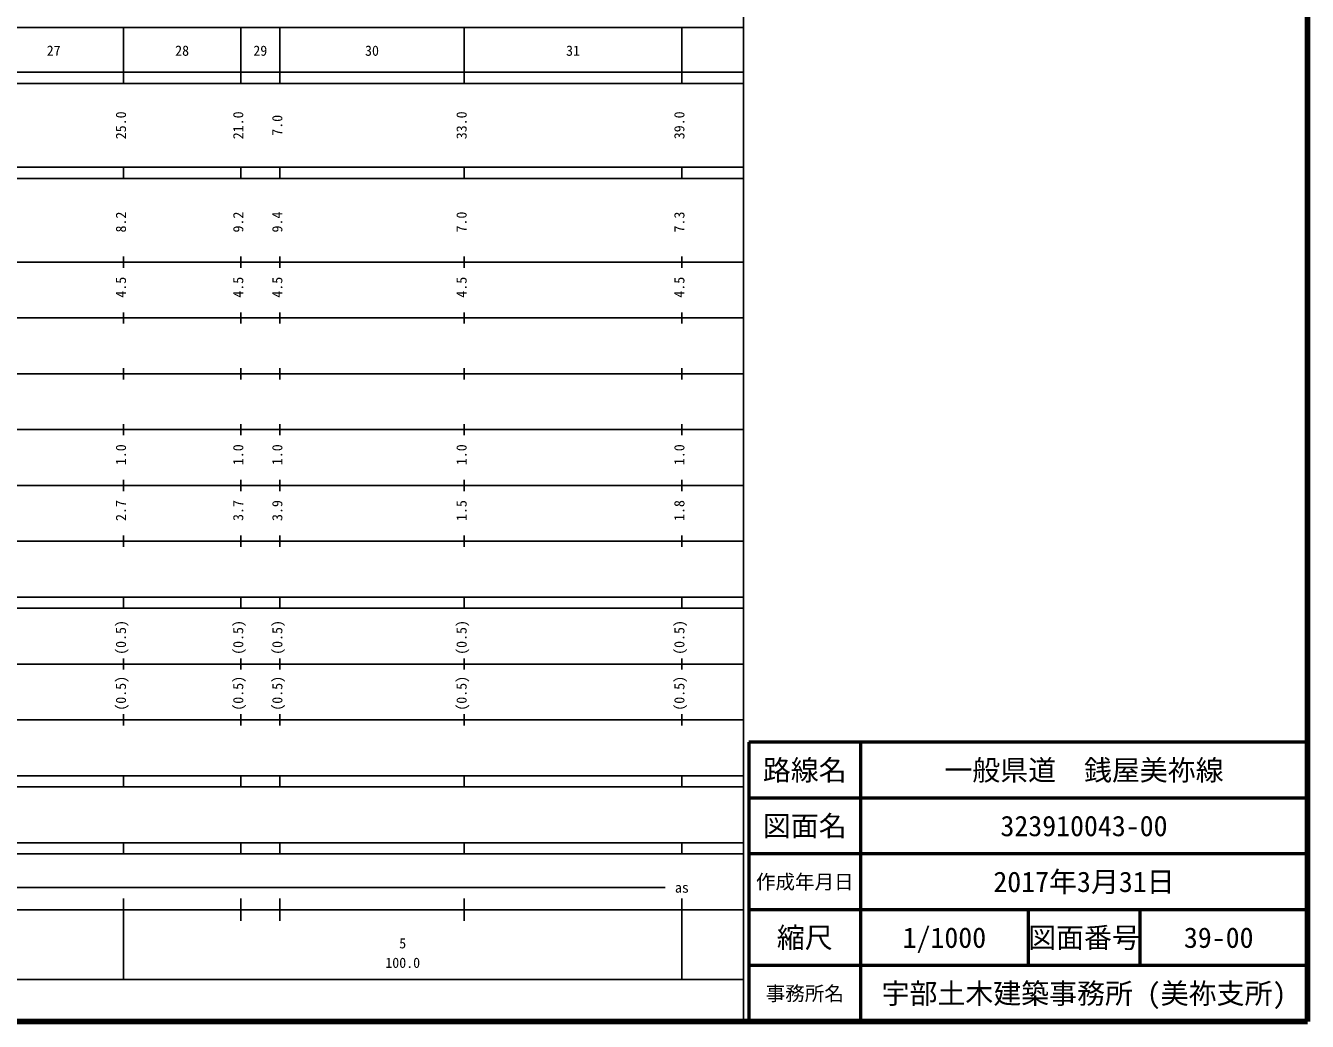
# Model space of a CAD drawing. Units: millimetres on the paper, enlarged 1000 times. Extents: x -86163549 to 680000, y -197763634 to 380000.
# Drawn here: x 450477 to 680000, y 20000 to 198357 of the extents above; entities that cross this region are included whole.
import ezdxf
from ezdxf.enums import TextEntityAlignment as Align

# ---------------------------------------------------------------- set-up
doc = ezdxf.new("R2010")
doc.units = ezdxf.units.MM
doc.header["$LTSCALE"] = 1000
for name, color, linetype, lineweight in [('M-TTL', 2, 'Continuous', 140), ('M-TTL-BAND', 7, 'Continuous', 25), ('M-TTL-FRAM', 2, 'Continuous', 50), ('M-TTL-LINE', 7, 'Continuous', 50)]:
    doc.layers.add(name, color=color, linetype=linetype, lineweight=lineweight)
doc.layers.add('M-TTL-TXT', color=7, linetype='Continuous')
doc.styles.add('ＭＳ ゴシック', font='')
doc.styles.get('ＭＳ ゴシック').set_extended_font_data('MS Gothic')

msp = doc.modelspace()

# ---------------------------------------------------------------- linework, layer by layer
at = {"layer": 'M-TTL'}
for p, q in [((680000, 20000), (680000, 380000)), ((40000, 20000), (680000, 20000))]:
    msp.add_line(p, q, dxfattribs=at)
at = {"layer": 'M-TTL-BAND'}
for p, q in [((579000, 20000), (579000, 370000)), ((68000, 198000), (579000, 198000)), ((468000, 188000), (468000, 198000)), ((489000, 188000), (489000, 198000)), ((496000, 188000), (496000, 198000)), ((529000, 188000), (529000, 198000)), ((568000, 188000), (568000, 198000)), ((40000, 190000), (579000, 190000)), ((40000, 188000), (579000, 188000)), ((40000, 173000), (579000, 173000)), ((468000, 171000), (468000, 173000)), ((489000, 171000), (489000, 173000)), ((496000, 171000), (496000, 173000)), ((529000, 171000), (529000, 173000)), ((568000, 171000), (568000, 173000)), ((40000, 171000), (579000, 171000)), ((468000, 155000), (468000, 157000)), ((489000, 155000), (489000, 157000)), ((496000, 155000), (496000, 157000)), ((529000, 155000), (529000, 157000)), ((568000, 155000), (568000, 157000)), ((40000, 156000), (579000, 156000)), ((468000, 145000), (468000, 147000)), ((489000, 145000), (489000, 147000)), ((496000, 145000), (496000, 147000)), ((529000, 145000), (529000, 147000)), ((568000, 145000), (568000, 147000)), ((46000, 146000), (579000, 146000)), ((52000, 136000), (579000, 136000)), ((468000, 135000), (468000, 137000)), ((489000, 135000), (489000, 137000)), ((496000, 135000), (496000, 137000)), ((529000, 135000), (529000, 137000)), ((568000, 135000), (568000, 137000)), ((468000, 125000), (468000, 127000)), ((489000, 125000), (489000, 127000)), ((496000, 125000), (496000, 127000)), ((529000, 125000), (529000, 127000)), ((568000, 125000), (568000, 127000)), ((46000, 126000), (579000, 126000)), ((52000, 116000), (579000, 116000)), ((468000, 115000), (468000, 117000)), ((489000, 115000), (489000, 117000)), ((496000, 115000), (496000, 117000)), ((529000, 115000), (529000, 117000)), ((568000, 115000), (568000, 117000)), ((46000, 106000), (579000, 106000)), ((468000, 105000), (468000, 107000)), ((489000, 105000), (489000, 107000)), ((496000, 105000), (496000, 107000)), ((529000, 105000), (529000, 107000)), ((568000, 105000), (568000, 107000)), ((40000, 96000), (579000, 96000)), ((468000, 94000), (468000, 96000)), ((489000, 94000), (489000, 96000)), ((496000, 94000), (496000, 96000)), ((529000, 94000), (529000, 96000)), ((568000, 94000), (568000, 96000)), ((40000, 94000), (579000, 94000)), ((468000, 83000), (468000, 85000)), ((489000, 83000), (489000, 85000)), ((496000, 83000), (496000, 85000)), ((529000, 83000), (529000, 85000)), ((568000, 83000), (568000, 85000)), ((49000, 84000), (579000, 84000)), ((40000, 74000), (579000, 74000)), ((468000, 73000), (468000, 75000)), ((489000, 73000), (489000, 75000)), ((496000, 73000), (496000, 75000)), ((529000, 73000), (529000, 75000)), ((568000, 73000), (568000, 75000)), ((40000, 64000), (579000, 64000)), ((40000, 62000), (579000, 62000)), ((468000, 62000), (468000, 64000)), ((489000, 62000), (489000, 64000)), ((496000, 62000), (496000, 64000)), ((529000, 62000), (529000, 64000)), ((568000, 62000), (568000, 64000)), ((40000, 52000), (579000, 52000)), ((468000, 50000), (468000, 52000)), ((489000, 50000), (489000, 52000)), ((496000, 50000), (496000, 52000)), ((529000, 50000), (529000, 52000)), ((568000, 50000), (568000, 52000)), ((40000, 50000), (579000, 50000)), ((71000, 44000), (565000, 44000)), ((468000, 27500), (468000, 42000)), ((489000, 38000), (489000, 42000)), ((496000, 38000), (496000, 42000)), ((529000, 38000), (529000, 42000)), ((568000, 27500), (568000, 42000)), ((40000, 40000), (579000, 40000)), ((68000, 27500), (579000, 27500))]:
    msp.add_line(p, q, dxfattribs=at)
at = {"layer": 'M-TTL-FRAM'}
for p, q in [((680000, 70000), (580000, 70000)), ((580000, 70000), (580000, 20000))]:
    msp.add_line(p, q, dxfattribs=at)
at = {"layer": 'M-TTL-LINE'}
for p, q in [((600000, 70000), (600000, 20000)), ((680000, 60000), (580000, 60000)), ((680000, 50000), (580000, 50000)), ((680000, 40000), (580000, 40000)), ((630000, 40000), (630000, 30000)), ((650000, 40000), (650000, 30000)), ((680000, 30000), (580000, 30000))]:
    msp.add_line(p, q, dxfattribs=at)

# ---------------------------------------------------------------- texts
at = {"layer": 'M-TTL-BAND', "style": 'ＭＳ ゴシック'}
for s, p in [('27', (455500, 192405)), ('28', (478500, 192405)), ('29', (492500, 192405)), ('30', (512500, 192405)), ('31', (548500, 192405)), ('as', (568000, 42500)), ('5', (518000, 32523)), ('100.0', (518000, 29033))]:
    msp.add_text(s, height=1833, dxfattribs=at).set_placement(p, align=Align.BOTTOM_CENTER)
for s, p in [('25.0', (469000, 180500)), ('21.0', (490000, 180500)), ('7.0', (497000, 180500)), ('33.0', (530000, 180500)), ('39.0', (569000, 180500)), ('8.2', (469000, 163174)), ('9.2', (490000, 163174)), ('9.4', (497000, 163174)), ('7.0', (530000, 163174)), ('7.3', (569000, 163174)), ('4.5', (469000, 151500)), ('4.5', (490000, 151500)), ('4.5', (497000, 151500)), ('4.5', (530000, 151500)), ('4.5', (569000, 151500)), ('1.0', (469000, 121500)), ('1.0', (490000, 121500)), ('1.0', (497000, 121500)), ('1.0', (530000, 121500)), ('1.0', (569000, 121500)), ('2.7', (469000, 111500)), ('3.7', (490000, 111500)), ('3.9', (497000, 111500)), ('1.5', (530000, 111500)), ('1.8', (569000, 111500)), ('(0.5)', (469000, 88764)), ('(0.5)', (490000, 88764)), ('(0.5)', (497000, 88764)), ('(0.5)', (530000, 88764)), ('(0.5)', (569000, 88764)), ('(0.5)', (469000, 78764)), ('(0.5)', (490000, 78764)), ('(0.5)', (497000, 78764)), ('(0.5)', (530000, 78764)), ('(0.5)', (569000, 78764))]:
    msp.add_text(s, height=1833, rotation=90, dxfattribs=at).set_placement(p, align=Align.BOTTOM_CENTER)
at = {"layer": 'M-TTL-TXT', "style": 'ＭＳ ゴシック'}
for s, height, p in [('路線名', 3666, (590000, 65000)), ('路線名', 3666, (590000, 65000)), ('一般県道\u3000銭屋美祢線', 3666, (640000, 65000)), ('図面名', 3666, (590000, 55000)), ('図面名', 3666, (590000, 55000)), ('323910043-00', 3666, (640000, 55000)), ('作成年月日', 2566, (590000, 45000)), ('作成年月日', 2566, (590000, 45000)), ('2017年3月31日', 3666, (640000, 45000)), ('縮尺', 3666, (590000, 35000)), ('縮尺', 3666, (590000, 35000)), ('1/1000', 3666, (615000, 35000)), ('図面番号', 3666, (640000, 35000)), ('図面番号', 3666, (640000, 35000)), ('39-00', 3666, (664125, 35000)), ('事務所名', 2566, (590000, 25000)), ('事務所名', 2566, (590000, 25000)), ('宇部土木建築事務所 (美祢支所)', 3666, (640000, 25000))]:
    msp.add_text(s, height=height, dxfattribs=at).set_placement(p, align=Align.MIDDLE_CENTER)

doc.saveas('drawing.dxf')
